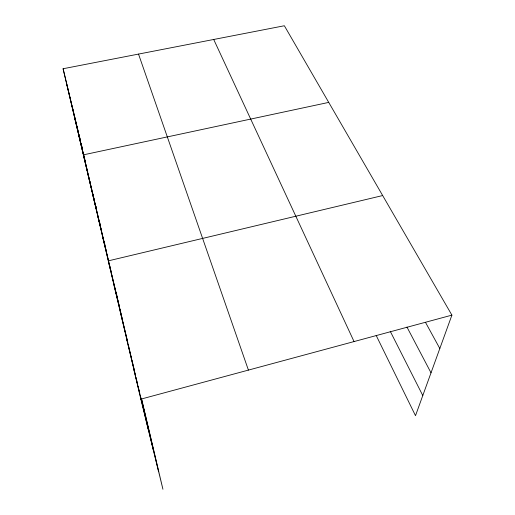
<?xml version="1.0" encoding="UTF-8"?>
<svg xmlns="http://www.w3.org/2000/svg" width="515" height="515" viewBox="0 0 515 515"><rect width="100%" height="100%" fill="white"/><g stroke="black" fill="none" stroke-linecap="round" stroke-linejoin="round"><path stroke-width="0.77" d="M141.67 399.189L162.933 489.25L140.833 399.157L63.094 68.74L284.357 25.75L451.906 315.135L415.496 415.682L376.169 335.42M140.833 399.157L451.906 315.135M382.664 195.552L108.298 260.867L116.641 295.192L115.379 289.848M328.731 102.395L83.359 154.861L91.85 189.99M425.673 322.673L439.816 348.513M406.966 327.07L431.016 372.815M390.241 331.28L422.783 395.552M213.712 39.475L354.056 341.567M138.522 54.088L248.41 370.098M114.098 285.522L121.192 314.678M121.566 316.21L122.313 319.281L121.579 316.171M120.227 311.556L127.907 343.093M126.703 339.076L134.576 371.347M133.559 368.231L141.219 399.537M74.694 118.038L83.424 154.178M78.924 136.018L87.634 172.068M94.412 200.586L92.043 190.775L96.517 209.766L87.872 174.031M95.327 204.365L96.627 209.734M92.603 194.149L101.198 229.639L96.698 210.526M97.573 215.27L106.103 250.451M102.794 237.486L111.053 271.508L109.219 263.706M118.109 301.249L116.821 295.951L121.218 314.62M118.482 302.762L119.216 305.794M120.143 309.599L120.703 311.91M63.094 68.74L71.817 104.906M73.845 113.332L71.997 105.672L91.857 189.996M74.218 114.864L74.952 117.929M75.139 118.695L75.892 121.823M76.838 125.731L77.971 130.424M78.904 134.318L80.031 138.979M81.531 145.198L82.072 147.445M66.796 84.454L79.387 137.048M141.483 399.041L158.556 471.405M79.4 136.475L80.108 139.468M80.99 143.209L82.6 150.032M83.514 153.927L84.254 157.043M84.621 158.601L85.168 160.938M87.183 169.474L87.73 171.798M90.106 181.866L90.466 183.411M95.932 206.592L96.479 208.91M99.549 221.926L100.077 224.18M104.165 241.496L104.873 244.522M116.544 294.02L117.085 296.325M141.2 398.61L153.586 451.134M101.378 230.405L108.852 262.148M111.781 274.572L115.019 288.323M122.493 320.047L127.379 340.788M128.287 344.632L131.518 358.369M131.879 359.895L135.683 376.04M136.05 377.611L137.711 384.66M138.084 386.224L139.745 393.273M140.666 397.187L148.236 429.336"/></g></svg>
